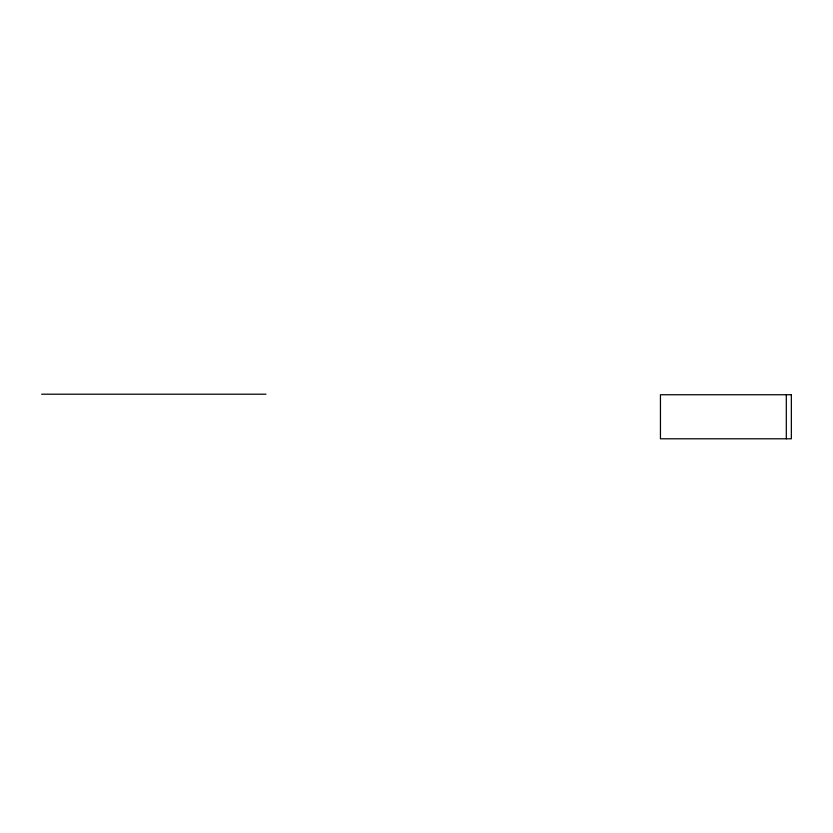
<?xml version="1.0" encoding="UTF-8"?>
<svg xmlns="http://www.w3.org/2000/svg" width="833" height="833" viewBox="0 0 833 833"><rect width="100%" height="100%" fill="white"/><g stroke="black" fill="none" stroke-linecap="round" stroke-linejoin="round"><path stroke-width="1.25" d="M41.65 394.207L265.977 394.207M786.31 394.738L786.31 438.793M791.35 394.738L660.444 394.738L660.444 438.793L791.35 438.793L791.35 394.738"/></g></svg>
